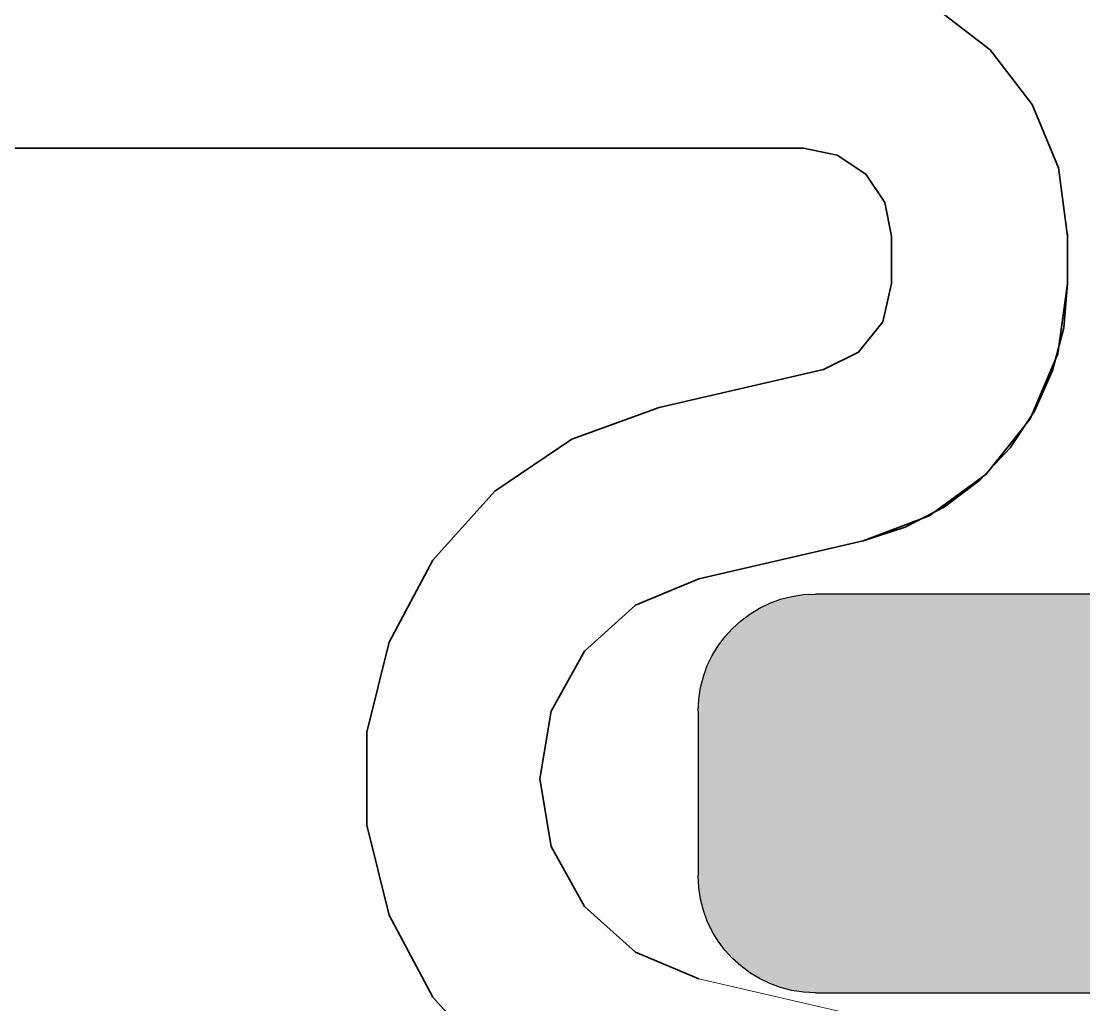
# Model space of a CAD drawing. Extents: x -442114 to -441356, y 420528 to 426243.
# Drawn here: x -441613.94 to -441595.82, y 423946.01 to 423962.78 of the extents above; entities that cross this region are included whole.
import ezdxf

# ---------------------------------------------------------------- set-up
doc = ezdxf.new("R2010")
doc.units = 0
doc.linetypes.add('DASHED2', pattern=[9.525, 6.35, -3.175])
doc.layers.add('GIZLI', color=8, linetype='DASHED2', lineweight=18)
doc.layers.add('GORUNEN', color=7, linetype='Continuous', lineweight=35)

# ---------------------------------------------------------------- blocks, each defined once
blk = doc.blocks.new('JHKJHKJHKJ')
at = {"layer": 'GIZLI', "color": 6}
for points in [[(-441640.206, 423960.616), (-441640.359, 423961.781), (-441640.809, 423962.866), (-441641.524, 423963.798), (-441642.456, 423964.513), (-441643.541, 423964.963), (-441644.706, 423965.116)], [(-441643.206, 423960.616), (-441643.32, 423961.19), (-441643.645, 423961.677), (-441644.132, 423962.002), (-441644.706, 423962.116)], [(-441643.206, 423960.616), (-441643.206, 423959.809)], [(-441640.206, 423960.659), (-441640.206, 423959.809)], [(-441640.206, 423960.616), (-441640.206, 423959.809)], [(-441644.368, 423958.347), (-441643.768, 423958.638), (-441643.354, 423959.159), (-441643.206, 423959.809)], [(-441643.692, 423955.424), (-441642.564, 423955.851), (-441641.59, 423956.562), (-441640.84, 423957.505), (-441640.367, 423958.614), (-441640.206, 423959.809)], [(-441643.691, 423955.425), (-441642.564, 423955.851), (-441641.59, 423956.562), (-441640.84, 423957.505), (-441640.367, 423958.614), (-441640.206, 423959.809)], [(-441647.171, 423957.699), (-441644.368, 423958.347)], [(-441647.171, 423957.699), (-441648.659, 423957.157), (-441649.971, 423956.271), (-441651.031, 423955.093), (-441651.774, 423953.695), (-441652.157, 423952.158), (-441652.157, 423950.574), (-441651.774, 423949.037), (-441651.031, 423947.639), (-441649.971, 423946.462), (-441648.659, 423945.576), (-441647.171, 423945.033)], [(-441646.495, 423954.776), (-441643.692, 423955.425)], [(-441643.692, 423955.424), (-441646.495, 423954.776)], [(-441646.495, 423954.776), (-441647.574, 423954.326), (-441648.445, 423953.544), (-441649.01, 423952.52), (-441649.206, 423951.366), (-441649.01, 423950.213), (-441648.445, 423949.188), (-441647.574, 423948.407), (-441646.495, 423947.956)], [(-441646.495, 423954.776), (-441647.574, 423954.326), (-441648.445, 423953.544), (-441649.01, 423952.52), (-441649.206, 423951.366), (-441649.01, 423950.213), (-441648.445, 423949.188), (-441647.574, 423948.407), (-441646.495, 423947.956)], [(-441646.495, 423954.776), (-441647.574, 423954.326), (-441648.445, 423953.544), (-441649.01, 423952.52), (-441649.206, 423951.366), (-441649.01, 423950.213), (-441648.445, 423949.188), (-441647.574, 423948.407), (-441646.495, 423947.956)], [(-441643.692, 423947.308), (-441646.495, 423947.956)]]:
    blk.add_lwpolyline(points, dxfattribs=at)
at = {"layer": 'GORUNEN', "color": 6}
for points in [[(-441640.206, 423960.616), (-441640.359, 423961.781), (-441640.809, 423962.866), (-441641.524, 423963.798), (-441642.456, 423964.513), (-441643.541, 423964.963), (-441644.706, 423965.116)], [(-441644.706, 423962.116), (-441735.706, 423962.116)], [(-441643.206, 423960.616), (-441643.32, 423961.19), (-441643.645, 423961.677), (-441644.132, 423962.002), (-441644.706, 423962.116)], [(-441643.206, 423960.616), (-441643.206, 423959.809)], [(-441640.206, 423960.659), (-441640.206, 423959.809)], [(-441640.206, 423960.616), (-441640.206, 423959.809)], [(-441644.368, 423958.347), (-441643.768, 423958.638), (-441643.354, 423959.159), (-441643.206, 423959.809)], [(-441643.692, 423955.424), (-441642.564, 423955.851), (-441641.59, 423956.562), (-441640.84, 423957.505), (-441640.367, 423958.614), (-441640.206, 423959.809)], [(-441640.206, 423959.809), (-441640.269, 423959.057), (-441640.457, 423958.326), (-441640.765, 423957.636), (-441641.183, 423957.008), (-441641.701, 423956.459), (-441642.303, 423956.004), (-441642.973, 423955.656), (-441643.691, 423955.425)], [(-441647.171, 423957.699), (-441644.368, 423958.347)], [(-441647.171, 423957.699), (-441648.659, 423957.157), (-441649.971, 423956.271), (-441651.031, 423955.093), (-441651.774, 423953.695), (-441652.157, 423952.158), (-441652.157, 423950.574), (-441651.774, 423949.037), (-441651.031, 423947.639), (-441649.971, 423946.462), (-441648.659, 423945.576), (-441647.171, 423945.033)], [(-441643.691, 423955.425), (-441646.495, 423954.776)], [(-441643.692, 423955.424), (-441646.495, 423954.776)], [(-441646.495, 423954.776), (-441647.574, 423954.325), (-441648.445, 423953.544), (-441649.01, 423952.52), (-441649.206, 423951.366), (-441649.01, 423950.213), (-441648.445, 423949.188), (-441647.574, 423948.407), (-441646.495, 423947.956)]]:
    blk.add_lwpolyline(points, dxfattribs=at)
blk = doc.blocks.new('RFRFRFRFRFRUU')
at = {"true_color": 0xd19cc7}
h = blk.add_hatch(color=9, dxfattribs=at)
h.dxf.hatch_style = 1
h.paths.add_polyline_path([(-441691.673, 423079.206), (-441705.973, 423079.206), (-441705.973, 423082.206), (-441781.715, 423082.206), (-441781.715, 423079.206), (-441781.715, 423069.406), (-441705.973, 423069.406), (-441705.973, 423072.406), (-441691.673, 423072.406, 0.414214), (-441689.673, 423074.406), (-441689.673, 423077.206, 0.414214)])
for p, q in [((-441705.973, 423079.206), (-441691.673, 423079.206)), ((-441689.673, 423077.206), (-441689.673, 423074.406)), ((-441691.673, 423072.406), (-441705.973, 423072.406))]:
    blk.add_line(p, q)
for centre, start, end in [((-441691.673, 423077.206), 0, 90), ((-441691.673, 423074.406), 270, 0)]:
    blk.add_arc(centre, 2, start, end)

msp = doc.modelspace()

# ---------------------------------------------------------------- linework, layer by layer
at = {"layer": 'GIZLI', "color": 6}
for points in [[(-441602.388, 423947.956), (-441602.388, 423947.956)], [(-441602.388, 423946.456), (-441599.585, 423945.808)]]:
    msp.add_lwpolyline(points, dxfattribs=at)
at = {"layer": 'GORUNEN', "color": 6}
msp.add_lwpolyline([(-441602.388, 423947.956), (-441602.388, 423947.956)], dxfattribs=at)

# ---------------------------------------------------------------- block references
msp.add_blockref('JHKJHKJHKJ', (44.106, -1.5))
at = {"xscale": -1}
msp.add_blockref('RFRFRFRFRFRUU', (-883292.072, 873.81), dxfattribs=at)

doc.saveas('drawing.dxf')
